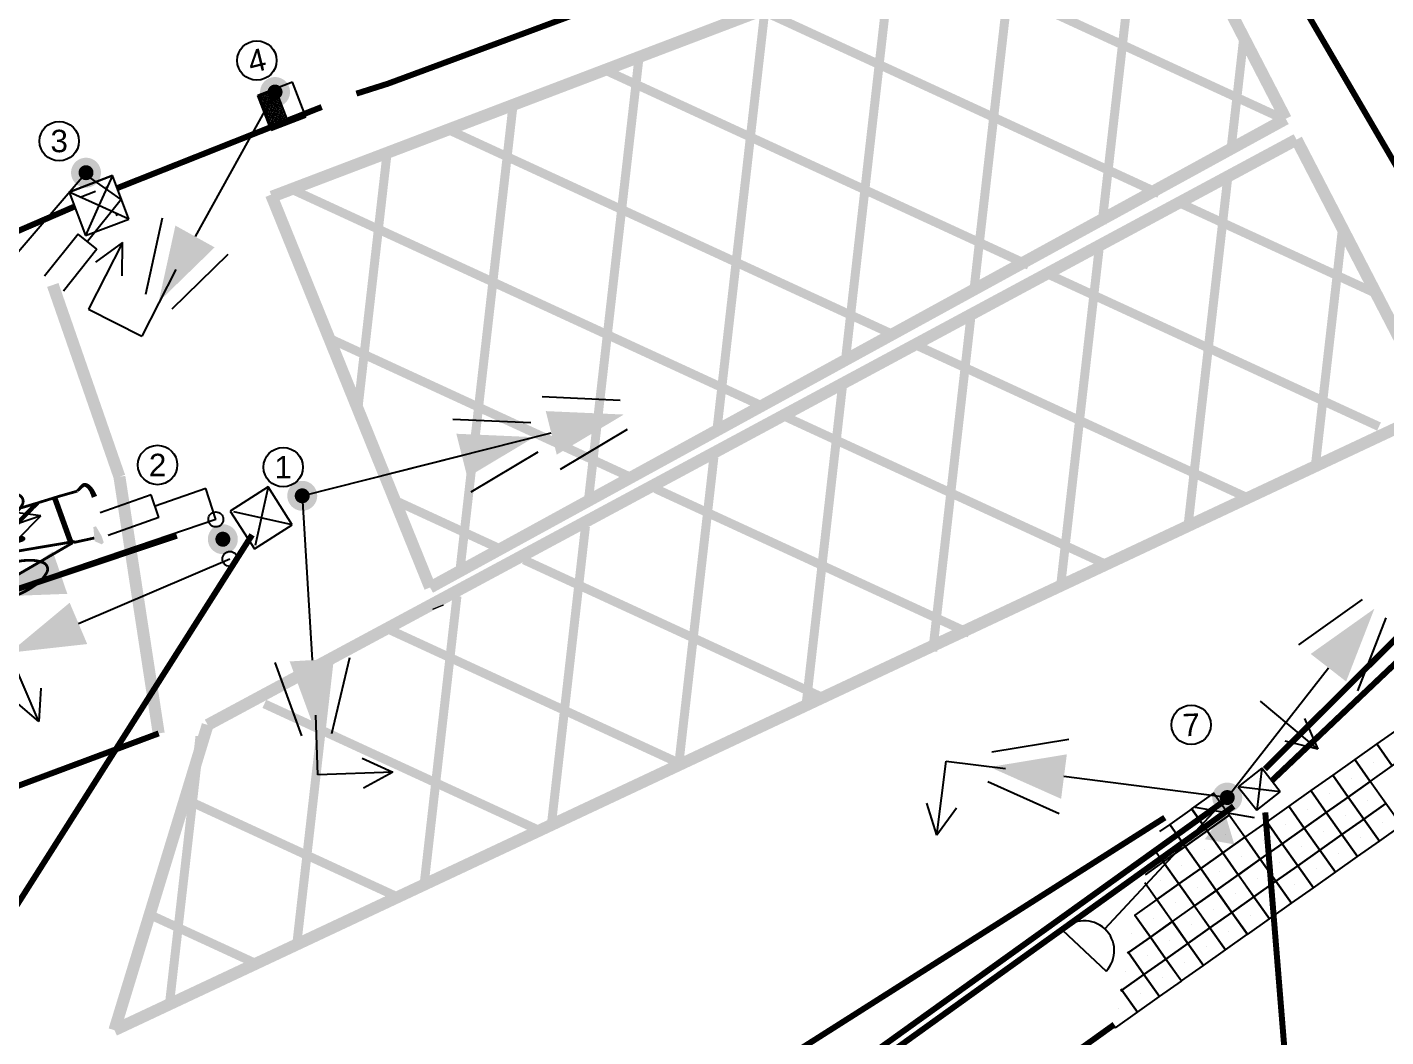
# Model space of a CAD drawing. Extents: x 375087 to 375533, y 165435 to 165818.
# Drawn here: x 375266.31 to 375289.01, y 165734.76 to 165751.64 of the extents above; entities that cross this region are included whole.
import ezdxf

# ---------------------------------------------------------------- set-up
doc = ezdxf.new("R2010")
doc.units = 0
for name, pattern in [('1043', [2, 1, 0, 1]), ('1055', [0.6, 0.1, -0.5]), ('DUCT1', [2, 1, -0.5, 0, -0.5]), ('FOURTWO', [6, 4, -2])]:
    doc.linetypes.add(name, pattern=pattern)
doc.layers.get('0').update_dxf_attribs({"linetype": 'CONTINUOUS'})
for name, color, linetype in [('BASE', 6, 'CONTINUOUS'), ('DUCTS', 3, 'DUCT1'), ('LINES', 253, 'CONTINUOUS'), ('LINES_YEL', 51, 'CONTINUOUS'), ('LOOPS', 1, 'CONTINUOUS'), ('POLE NO', 141, 'CONTINUOUS'), ('SETOUT', 5, 'CONTINUOUS'), ('SIGNALS', 4, 'CONTINUOUS'), ('TACTPAVE', 1, 'CONTINUOUS')]:
    doc.layers.add(name, color=color, linetype=linetype)
doc.styles.get("Standard").update_dxf_attribs({"font": 'simplex'})

# ---------------------------------------------------------------- blocks, each defined once
blk = doc.blocks.new('HD001S')
at = {"linetype": 'Continuous'}
for p, q in [((-0.625, 2.75), (-0.25, 4)), ((0.625, 2.75), (0.25, 4))]:
    blk.add_line(p, q, dxfattribs=at)
blk.add_line((0, 0), (0, 2.75))
blk.add_solid([(0.375, 2.75), (-0.375, 2.75), (0, 4)], dxfattribs=at)
blk = doc.blocks.new('HD004P')
for p, q in [((-1.25, 4), (-0.75, 4.25)), ((-0.75, 3.75), (-1.25, 4))]:
    blk.add_line(p, q)
at = {"linetype": 'Continuous'}
for p, q in [((-1.25, 4), (0, 4)), ((0, 2.75), (0, 0))]:
    blk.add_line(p, q, dxfattribs=at)
blk.add_solid([(0.375, 2.75), (-0.375, 2.75), (0, 4)], dxfattribs=at)
blk = doc.blocks.new('HD003P')
at = {"linetype": 'Continuous'}
for p, q in [((1, 4), (0, 4)), ((1, 2.75), (1, 4))]:
    blk.add_line(p, q, dxfattribs=at)
for p, q in [((0.75, 3.25), (1, 2.75)), ((1, 2.75), (1.25, 3.25)), ((0, 0), (0, 2.75))]:
    blk.add_line(p, q)
blk.add_solid([(0.375, 2.75), (-0.375, 2.75), (0, 4)], dxfattribs=at)
blk = doc.blocks.new('lbkt')
blk.add_line((0, 0), (0, 0.125))
blk.add_circle((0, 0.35), 0.125)
blk = doc.blocks.new('pole')
at = {"const_width": 0.25}
blk.add_lwpolyline([(-0.125, 0, 1), (0.125, 0, 1)], format="xyb", close=True, dxfattribs=at)
at = {"layer": 'SETOUT', "const_width": 0.125}
blk.add_lwpolyline([(-0.0625, 0, 1), (0.0625, 0, 1)], format="xyb", close=True, dxfattribs=at)
blk = doc.blocks.new('mwaves')
at = {"linetype": 'Continuous'}
for p, q in [((-0.2, 0.9), (-0.2, 1.8)), ((0.2, 0.9), (0.2, 1.8)), ((-0.2, 0.9), (0.2, 0.9)), ((0, 0), (0, 0.9))]:
    blk.add_line(p, q, dxfattribs=at)
blk = doc.blocks.new('*X93')
at = {"color": 0, "linetype": 'FOURTWO', "ltscale": 0.1}
for p, q in [((1007.945, 1089.257), (1007.956, 1089.255)), ((1007.95, 1089.284), (1007.962, 1089.282)), ((1007.956, 1089.311), (1007.967, 1089.309)), ((1007.963, 1089.253), (1007.959, 1089.234)), ((1007.963, 1089.253), (1007.983, 1089.249)), ((1007.969, 1089.28), (1007.965, 1089.261)), ((1007.969, 1089.28), (1007.989, 1089.276)), ((1007.975, 1089.307), (1007.97, 1089.288)), ((1007.975, 1089.307), (1007.994, 1089.303)), ((1007.979, 1089.33), (1007.976, 1089.315)), ((1007.99, 1089.248), (1007.986, 1089.228)), ((1007.99, 1089.248), (1008.01, 1089.244)), ((1007.996, 1089.275), (1007.992, 1089.255)), ((1007.996, 1089.275), (1008.015, 1089.271)), ((1008.002, 1089.302), (1007.997, 1089.282)), ((1008.002, 1089.302), (1008.021, 1089.298)), ((1008.006, 1089.324), (1008.003, 1089.309)), ((1008.017, 1089.242), (1008.013, 1089.223)), ((1008.017, 1089.242), (1008.037, 1089.238)), ((1008.023, 1089.269), (1008.019, 1089.25)), ((1008.023, 1089.269), (1008.042, 1089.265)), ((1008.028, 1089.296), (1008.024, 1089.276)), ((1008.028, 1089.296), (1008.048, 1089.292)), ((1008.033, 1089.319), (1008.03, 1089.303)), ((1008.044, 1089.237), (1008.04, 1089.217)), ((1008.044, 1089.237), (1008.064, 1089.232)), ((1008.05, 1089.263), (1008.046, 1089.244)), ((1008.05, 1089.263), (1008.069, 1089.259)), ((1008.055, 1089.29), (1008.051, 1089.271)), ((1008.055, 1089.29), (1008.075, 1089.286)), ((1008.06, 1089.313), (1008.057, 1089.298)), ((1008.077, 1089.258), (1008.072, 1089.238)), ((1008.077, 1089.258), (1008.096, 1089.254)), ((1008.082, 1089.285), (1008.078, 1089.265)), ((1008.082, 1089.285), (1008.102, 1089.281)), ((1008.087, 1089.307), (1008.084, 1089.292)), ((1008.104, 1089.252), (1008.099, 1089.233)), ((1008.104, 1089.252), (1008.123, 1089.248)), ((1008.109, 1089.279), (1008.105, 1089.259)), ((1008.109, 1089.279), (1008.129, 1089.275)), ((1008.114, 1089.302), (1008.111, 1089.286)), ((1008.13, 1089.246), (1008.126, 1089.227)), ((1008.13, 1089.246), (1008.15, 1089.242)), ((1008.136, 1089.273), (1008.132, 1089.254)), ((1008.136, 1089.273), (1008.156, 1089.269)), ((1008.141, 1089.296), (1008.138, 1089.281)), ((1008.157, 1089.241), (1008.153, 1089.221)), ((1008.157, 1089.241), (1008.177, 1089.237)), ((1008.163, 1089.268), (1008.159, 1089.248)), ((1008.163, 1089.268), (1008.183, 1089.264)), ((1008.168, 1089.29), (1008.165, 1089.275)), ((1008.184, 1089.235), (1008.18, 1089.216)), ((1008.184, 1089.235), (1008.204, 1089.231)), ((1008.19, 1089.262), (1008.186, 1089.242)), ((1008.19, 1089.262), (1008.209, 1089.258)), ((1008.195, 1089.285), (1008.191, 1089.269)), ((1008.217, 1089.256), (1008.213, 1089.237)), ((1008.217, 1089.256), (1008.236, 1089.252)), ((1008.222, 1089.279), (1008.218, 1089.264)), ((1008.244, 1089.251), (1008.24, 1089.231)), ((1008.244, 1089.251), (1008.26, 1089.247)), ((1008.248, 1089.273), (1008.245, 1089.258)), ((1007.894, 1089.015), (1007.905, 1089.013)), ((1007.9, 1089.042), (1007.911, 1089.04)), ((1007.905, 1089.069), (1007.916, 1089.067)), ((1007.912, 1089.011), (1007.908, 1088.992)), ((1007.911, 1089.096), (1007.922, 1089.094)), ((1007.912, 1089.011), (1007.932, 1089.007)), ((1007.918, 1089.038), (1007.914, 1089.019)), ((1007.916, 1089.123), (1007.928, 1089.12)), ((1007.918, 1089.038), (1007.938, 1089.034)), ((1007.924, 1089.065), (1007.92, 1089.046)), ((1007.922, 1089.15), (1007.933, 1089.147)), ((1007.924, 1089.065), (1007.943, 1089.061)), ((1007.929, 1089.092), (1007.925, 1089.072)), ((1007.928, 1089.177), (1007.939, 1089.174)), ((1007.929, 1089.092), (1007.949, 1089.088)), ((1007.935, 1089.119), (1007.931, 1089.099)), ((1007.933, 1089.204), (1007.945, 1089.201)), ((1007.935, 1089.119), (1007.955, 1089.115)), ((1007.939, 1089.006), (1007.935, 1088.986)), ((1007.941, 1089.146), (1007.937, 1089.126)), ((1007.939, 1089.23), (1007.95, 1089.228)), ((1007.939, 1089.006), (1007.959, 1089.002)), ((1007.941, 1089.146), (1007.96, 1089.142)), ((1007.945, 1089.033), (1007.941, 1089.013)), ((1007.946, 1089.173), (1007.942, 1089.153)), ((1007.945, 1089.033), (1007.964, 1089.028)), ((1007.946, 1089.173), (1007.966, 1089.169)), ((1007.951, 1089.059), (1007.946, 1089.04)), ((1007.952, 1089.2), (1007.948, 1089.18)), ((1007.951, 1089.059), (1007.97, 1089.055)), ((1007.952, 1089.2), (1007.972, 1089.196)), ((1007.956, 1089.086), (1007.952, 1089.067)), ((1007.958, 1089.227), (1007.954, 1089.207)), ((1007.956, 1089.086), (1007.976, 1089.082)), ((1007.958, 1089.227), (1007.977, 1089.222)), ((1007.962, 1089.113), (1007.958, 1089.094)), ((1007.962, 1089.113), (1007.981, 1089.109)), ((1007.968, 1089.14), (1007.963, 1089.121)), ((1007.968, 1089.14), (1007.987, 1089.136)), ((1007.972, 1089.027), (1007.968, 1089.007)), ((1007.973, 1089.167), (1007.969, 1089.148)), ((1007.972, 1089.027), (1007.991, 1089.023)), ((1007.973, 1089.167), (1007.993, 1089.163)), ((1007.977, 1089.054), (1007.973, 1089.034)), ((1007.979, 1089.194), (1007.975, 1089.174)), ((1007.977, 1089.054), (1007.997, 1089.05)), ((1007.979, 1089.194), (1007.998, 1089.19)), ((1007.983, 1089.081), (1007.979, 1089.061)), ((1007.985, 1089.221), (1007.98, 1089.201)), ((1007.983, 1089.081), (1008.003, 1089.077)), ((1007.985, 1089.221), (1008.004, 1089.217)), ((1007.989, 1089.108), (1007.985, 1089.088)), ((1007.989, 1089.108), (1008.008, 1089.103)), ((1007.994, 1089.135), (1007.99, 1089.115)), ((1007.994, 1089.135), (1008.014, 1089.13)), ((1007.999, 1089.021), (1007.995, 1089.002)), ((1008, 1089.161), (1007.996, 1089.142)), ((1007.999, 1089.021), (1008.018, 1089.017)), ((1008, 1089.161), (1008.02, 1089.157)), ((1008.004, 1089.048), (1008, 1089.029)), ((1008.006, 1089.188), (1008.002, 1089.169)), ((1008.004, 1089.048), (1008.024, 1089.044)), ((1008.006, 1089.188), (1008.025, 1089.184)), ((1008.01, 1089.075), (1008.006, 1089.055)), ((1008.011, 1089.215), (1008.007, 1089.196)), ((1008.01, 1089.075), (1008.03, 1089.071)), ((1008.011, 1089.215), (1008.031, 1089.211)), ((1008.016, 1089.102), (1008.012, 1089.082)), ((1008.016, 1089.102), (1008.035, 1089.098)), ((1008.021, 1089.129), (1008.017, 1089.109)), ((1008.021, 1089.129), (1008.041, 1089.125)), ((1008.026, 1089.016), (1008.022, 1088.996)), ((1008.027, 1089.156), (1008.023, 1089.136)), ((1008.026, 1089.016), (1008.045, 1089.011)), ((1008.027, 1089.156), (1008.047, 1089.152)), ((1008.031, 1089.042), (1008.027, 1089.023)), ((1008.033, 1089.183), (1008.029, 1089.163)), ((1008.031, 1089.042), (1008.051, 1089.038)), ((1008.033, 1089.183), (1008.052, 1089.179)), ((1008.037, 1089.069), (1008.033, 1089.05)), ((1008.038, 1089.21), (1008.034, 1089.19)), ((1008.037, 1089.069), (1008.057, 1089.065)), ((1008.038, 1089.21), (1008.058, 1089.205)), ((1008.043, 1089.096), (1008.039, 1089.077)), ((1008.043, 1089.096), (1008.062, 1089.092)), ((1008.048, 1089.123), (1008.044, 1089.104)), ((1008.048, 1089.123), (1008.068, 1089.119)), ((1008.053, 1089.01), (1008.048, 1088.99)), ((1008.054, 1089.15), (1008.05, 1089.131)), ((1008.053, 1089.01), (1008.072, 1089.006)), ((1008.054, 1089.15), (1008.074, 1089.146)), ((1008.058, 1089.037), (1008.054, 1089.017)), ((1008.06, 1089.177), (1008.055, 1089.157)), ((1008.058, 1089.037), (1008.078, 1089.033)), ((1008.06, 1089.177), (1008.079, 1089.173)), ((1008.064, 1089.064), (1008.06, 1089.044)), ((1008.065, 1089.204), (1008.061, 1089.184)), ((1008.064, 1089.064), (1008.083, 1089.06)), ((1008.065, 1089.204), (1008.085, 1089.2)), ((1008.07, 1089.091), (1008.065, 1089.071)), ((1008.071, 1089.231), (1008.067, 1089.211)), ((1008.07, 1089.091), (1008.089, 1089.087)), ((1008.071, 1089.231), (1008.091, 1089.227)), ((1008.075, 1089.118), (1008.071, 1089.098)), ((1008.075, 1089.118), (1008.095, 1089.113)), ((1008.081, 1089.144), (1008.077, 1089.125)), ((1008.081, 1089.144), (1008.1, 1089.14)), ((1008.085, 1089.031), (1008.081, 1089.012)), ((1008.087, 1089.171), (1008.082, 1089.152)), ((1008.085, 1089.031), (1008.105, 1089.027)), ((1008.087, 1089.171), (1008.106, 1089.167)), ((1008.091, 1089.058), (1008.087, 1089.038)), ((1008.092, 1089.198), (1008.088, 1089.179)), ((1008.091, 1089.058), (1008.11, 1089.054)), ((1008.092, 1089.198), (1008.112, 1089.194)), ((1008.096, 1089.085), (1008.092, 1089.065)), ((1008.098, 1089.225), (1008.094, 1089.206)), ((1008.096, 1089.085), (1008.116, 1089.081)), ((1008.098, 1089.225), (1008.117, 1089.221)), ((1008.102, 1089.112), (1008.098, 1089.092)), ((1008.102, 1089.112), (1008.122, 1089.108)), ((1008.108, 1089.139), (1008.104, 1089.119)), ((1008.108, 1089.139), (1008.127, 1089.135)), ((1008.112, 1089.025), (1008.108, 1089.006)), ((1008.113, 1089.166), (1008.109, 1089.146)), ((1008.112, 1089.025), (1008.132, 1089.021)), ((1008.113, 1089.166), (1008.133, 1089.162)), ((1008.118, 1089.052), (1008.114, 1089.033)), ((1008.119, 1089.193), (1008.115, 1089.173)), ((1008.118, 1089.052), (1008.137, 1089.048)), ((1008.119, 1089.193), (1008.139, 1089.188)), ((1008.123, 1089.079), (1008.119, 1089.06)), ((1008.125, 1089.22), (1008.121, 1089.2)), ((1008.123, 1089.079), (1008.143, 1089.075)), ((1008.125, 1089.22), (1008.144, 1089.215)), ((1008.129, 1089.106), (1008.125, 1089.087)), ((1008.129, 1089.106), (1008.149, 1089.102)), ((1008.135, 1089.133), (1008.131, 1089.114)), ((1008.135, 1089.133), (1008.154, 1089.129)), ((1008.139, 1089.02), (1008.135, 1089)), ((1008.14, 1089.16), (1008.136, 1089.14)), ((1008.139, 1089.02), (1008.159, 1089.016)), ((1008.14, 1089.16), (1008.16, 1089.156)), ((1008.145, 1089.047), (1008.141, 1089.027)), ((1008.146, 1089.187), (1008.142, 1089.167)), ((1008.145, 1089.047), (1008.164, 1089.043)), ((1008.146, 1089.187), (1008.166, 1089.183)), ((1008.15, 1089.074), (1008.146, 1089.054)), ((1008.152, 1089.214), (1008.148, 1089.194)), ((1008.15, 1089.074), (1008.17, 1089.07)), ((1008.152, 1089.214), (1008.171, 1089.21)), ((1008.156, 1089.101), (1008.152, 1089.081)), ((1008.156, 1089.101), (1008.176, 1089.096)), ((1008.162, 1089.127), (1008.157, 1089.108)), ((1008.162, 1089.127), (1008.181, 1089.123)), ((1008.166, 1089.014), (1008.162, 1088.995)), ((1008.167, 1089.154), (1008.163, 1089.135)), ((1008.166, 1089.014), (1008.185, 1089.01)), ((1008.167, 1089.154), (1008.187, 1089.15)), ((1008.172, 1089.041), (1008.167, 1089.022)), ((1008.173, 1089.181), (1008.169, 1089.162)), ((1008.172, 1089.041), (1008.191, 1089.037)), ((1008.173, 1089.181), (1008.192, 1089.177)), ((1008.177, 1089.068), (1008.173, 1089.048)), ((1008.179, 1089.208), (1008.174, 1089.189)), ((1008.177, 1089.068), (1008.197, 1089.064)), ((1008.179, 1089.208), (1008.198, 1089.204)), ((1008.183, 1089.095), (1008.179, 1089.075)), ((1008.183, 1089.095), (1008.202, 1089.091)), ((1008.189, 1089.122), (1008.184, 1089.102)), ((1008.189, 1089.122), (1008.208, 1089.118)), ((1008.193, 1089.009), (1008.189, 1088.989)), ((1008.194, 1089.149), (1008.19, 1089.129)), ((1008.193, 1089.009), (1008.209, 1089.005)), ((1008.194, 1089.149), (1008.214, 1089.145)), ((1008.198, 1089.035), (1008.194, 1089.016)), ((1008.2, 1089.176), (1008.196, 1089.156)), ((1008.198, 1089.035), (1008.214, 1089.032)), ((1008.2, 1089.176), (1008.219, 1089.172)), ((1008.204, 1089.062), (1008.2, 1089.043)), ((1008.205, 1089.203), (1008.201, 1089.183)), ((1008.204, 1089.062), (1008.22, 1089.059)), ((1008.205, 1089.203), (1008.225, 1089.198)), ((1008.21, 1089.089), (1008.206, 1089.07)), ((1008.211, 1089.229), (1008.207, 1089.21)), ((1008.21, 1089.089), (1008.226, 1089.086)), ((1008.211, 1089.229), (1008.231, 1089.225)), ((1008.215, 1089.116), (1008.211, 1089.097)), ((1008.215, 1089.116), (1008.231, 1089.113)), ((1008.221, 1089.143), (1008.217, 1089.123)), ((1008.221, 1089.143), (1008.237, 1089.14)), ((1008.227, 1089.17), (1008.223, 1089.15)), ((1008.227, 1089.17), (1008.243, 1089.167)), ((1008.232, 1089.197), (1008.228, 1089.177)), ((1008.232, 1089.197), (1008.248, 1089.194)), ((1008.238, 1089.224), (1008.234, 1089.204)), ((1008.238, 1089.224), (1008.254, 1089.22)), ((1007.849, 1088.8), (1007.86, 1088.798)), ((1007.854, 1088.827), (1007.865, 1088.824)), ((1007.86, 1088.854), (1007.871, 1088.851)), ((1007.867, 1088.796), (1007.863, 1088.776)), ((1007.866, 1088.881), (1007.877, 1088.878)), ((1007.867, 1088.796), (1007.887, 1088.792)), ((1007.873, 1088.823), (1007.869, 1088.803)), ((1007.871, 1088.907), (1007.882, 1088.905)), ((1007.873, 1088.823), (1007.892, 1088.819)), ((1007.878, 1088.85), (1007.874, 1088.83)), ((1007.877, 1088.934), (1007.888, 1088.932)), ((1007.878, 1088.85), (1007.898, 1088.846)), ((1007.884, 1088.877), (1007.88, 1088.857)), ((1007.883, 1088.961), (1007.894, 1088.959)), ((1007.884, 1088.877), (1007.904, 1088.873)), ((1007.89, 1088.904), (1007.886, 1088.884)), ((1007.888, 1088.988), (1007.899, 1088.986)), ((1007.89, 1088.904), (1007.909, 1088.9)), ((1007.894, 1088.79), (1007.89, 1088.771)), ((1007.895, 1088.931), (1007.891, 1088.911)), ((1007.894, 1088.79), (1007.914, 1088.786)), ((1007.895, 1088.931), (1007.915, 1088.926)), ((1007.9, 1088.817), (1007.896, 1088.798)), ((1007.901, 1088.957), (1007.897, 1088.938)), ((1007.9, 1088.817), (1007.919, 1088.813)), ((1007.901, 1088.957), (1007.921, 1088.953)), ((1007.905, 1088.844), (1007.901, 1088.825)), ((1007.907, 1088.984), (1007.903, 1088.965)), ((1007.905, 1088.844), (1007.925, 1088.84)), ((1007.907, 1088.984), (1007.926, 1088.98)), ((1007.911, 1088.871), (1007.907, 1088.851)), ((1007.911, 1088.871), (1007.931, 1088.867)), ((1007.917, 1088.898), (1007.913, 1088.878)), ((1007.917, 1088.898), (1007.936, 1088.894)), ((1007.921, 1088.785), (1007.917, 1088.765)), ((1007.922, 1088.925), (1007.918, 1088.905)), ((1007.921, 1088.785), (1007.94, 1088.781)), ((1007.922, 1088.925), (1007.942, 1088.921)), ((1007.927, 1088.812), (1007.922, 1088.792)), ((1007.928, 1088.952), (1007.924, 1088.932)), ((1007.927, 1088.812), (1007.946, 1088.807)), ((1007.928, 1088.952), (1007.948, 1088.948)), ((1007.932, 1088.838), (1007.928, 1088.819)), ((1007.934, 1088.979), (1007.929, 1088.959)), ((1007.932, 1088.838), (1007.952, 1088.834)), ((1007.934, 1088.979), (1007.953, 1088.975)), ((1007.938, 1088.865), (1007.934, 1088.846)), ((1007.938, 1088.865), (1007.957, 1088.861)), ((1007.944, 1088.892), (1007.939, 1088.873)), ((1007.944, 1088.892), (1007.963, 1088.888)), ((1007.948, 1088.779), (1007.944, 1088.759)), ((1007.949, 1088.919), (1007.945, 1088.9)), ((1007.948, 1088.779), (1007.967, 1088.775)), ((1007.949, 1088.919), (1007.969, 1088.915)), ((1007.953, 1088.806), (1007.949, 1088.786)), ((1007.955, 1088.946), (1007.951, 1088.927)), ((1007.953, 1088.806), (1007.973, 1088.802)), ((1007.955, 1088.946), (1007.974, 1088.942)), ((1007.959, 1088.833), (1007.955, 1088.813)), ((1007.961, 1088.973), (1007.956, 1088.953)), ((1007.959, 1088.833), (1007.979, 1088.829)), ((1007.961, 1088.973), (1007.98, 1088.969)), ((1007.965, 1088.86), (1007.961, 1088.84)), ((1007.966, 1089), (1007.962, 1088.98)), ((1007.965, 1088.86), (1007.984, 1088.856)), ((1007.966, 1089), (1007.986, 1088.996)), ((1007.97, 1088.887), (1007.966, 1088.867)), ((1007.97, 1088.887), (1007.99, 1088.883)), ((1007.976, 1088.914), (1007.972, 1088.894)), ((1007.976, 1088.914), (1007.996, 1088.909)), ((1007.98, 1088.8), (1007.976, 1088.781)), ((1007.982, 1088.94), (1007.978, 1088.921)), ((1007.98, 1088.8), (1008, 1088.796)), ((1007.982, 1088.94), (1008.001, 1088.936)), ((1007.986, 1088.827), (1007.982, 1088.808)), ((1007.987, 1088.967), (1007.983, 1088.948)), ((1007.986, 1088.827), (1008.006, 1088.823)), ((1007.987, 1088.967), (1008.007, 1088.963)), ((1007.992, 1088.854), (1007.988, 1088.835)), ((1007.993, 1088.994), (1007.989, 1088.975)), ((1007.992, 1088.854), (1008.011, 1088.85)), ((1007.993, 1088.994), (1008.013, 1088.99)), ((1007.997, 1088.881), (1007.993, 1088.861)), ((1007.997, 1088.881), (1008.017, 1088.877)), ((1008.003, 1088.908), (1007.999, 1088.888)), ((1008.003, 1088.908), (1008.023, 1088.904)), ((1008.007, 1088.795), (1008.003, 1088.775)), ((1008.009, 1088.935), (1008.005, 1088.915)), ((1008.007, 1088.795), (1008.027, 1088.79)), ((1008.009, 1088.935), (1008.028, 1088.931)), ((1008.013, 1088.822), (1008.009, 1088.802)), ((1008.014, 1088.962), (1008.01, 1088.942)), ((1008.013, 1088.822), (1008.033, 1088.817)), ((1008.014, 1088.962), (1008.034, 1088.958)), ((1008.019, 1088.848), (1008.015, 1088.829)), ((1008.02, 1088.989), (1008.016, 1088.969)), ((1008.019, 1088.848), (1008.038, 1088.844)), ((1008.02, 1088.989), (1008.04, 1088.985)), ((1008.024, 1088.875), (1008.02, 1088.856)), ((1008.024, 1088.875), (1008.044, 1088.871)), ((1008.03, 1088.902), (1008.026, 1088.883)), ((1008.03, 1088.902), (1008.05, 1088.898)), ((1008.034, 1088.789), (1008.03, 1088.769)), ((1008.036, 1088.929), (1008.031, 1088.91)), ((1008.034, 1088.789), (1008.054, 1088.785)), ((1008.036, 1088.929), (1008.055, 1088.925)), ((1008.04, 1088.816), (1008.036, 1088.796)), ((1008.041, 1088.956), (1008.037, 1088.936)), ((1008.04, 1088.816), (1008.059, 1088.812)), ((1008.041, 1088.956), (1008.061, 1088.952)), ((1008.046, 1088.843), (1008.041, 1088.823)), ((1008.047, 1088.983), (1008.043, 1088.963)), ((1008.046, 1088.843), (1008.065, 1088.839)), ((1008.047, 1088.983), (1008.066, 1088.979)), ((1008.051, 1088.87), (1008.047, 1088.85)), ((1008.051, 1088.87), (1008.071, 1088.866)), ((1008.057, 1088.897), (1008.053, 1088.877)), ((1008.057, 1088.897), (1008.076, 1088.892)), ((1008.061, 1088.783), (1008.057, 1088.764)), ((1008.063, 1088.924), (1008.058, 1088.904)), ((1008.061, 1088.783), (1008.081, 1088.779)), ((1008.063, 1088.924), (1008.082, 1088.919)), ((1008.067, 1088.81), (1008.063, 1088.791)), ((1008.068, 1088.95), (1008.064, 1088.931)), ((1008.067, 1088.81), (1008.086, 1088.806)), ((1008.068, 1088.95), (1008.088, 1088.946)), ((1008.072, 1088.837), (1008.068, 1088.818)), ((1008.074, 1088.977), (1008.07, 1088.958)), ((1008.072, 1088.837), (1008.092, 1088.833)), ((1008.074, 1088.977), (1008.093, 1088.973)), ((1008.078, 1088.864), (1008.074, 1088.844)), ((1008.079, 1089.004), (1008.075, 1088.985)), ((1008.078, 1088.864), (1008.098, 1088.86)), ((1008.079, 1089.004), (1008.099, 1089)), ((1008.084, 1088.891), (1008.08, 1088.871)), ((1008.084, 1088.891), (1008.103, 1088.887)), ((1008.088, 1088.778), (1008.084, 1088.758)), ((1008.089, 1088.918), (1008.085, 1088.898)), ((1008.088, 1088.778), (1008.108, 1088.774)), ((1008.089, 1088.918), (1008.109, 1088.914)), ((1008.094, 1088.805), (1008.09, 1088.785)), ((1008.095, 1088.945), (1008.091, 1088.925)), ((1008.094, 1088.805), (1008.113, 1088.8)), ((1008.095, 1088.945), (1008.115, 1088.941)), ((1008.099, 1088.831), (1008.095, 1088.812)), ((1008.101, 1088.972), (1008.097, 1088.952)), ((1008.099, 1088.831), (1008.119, 1088.827)), ((1008.101, 1088.972), (1008.12, 1088.968)), ((1008.105, 1088.858), (1008.101, 1088.839)), ((1008.106, 1088.999), (1008.102, 1088.979)), ((1008.105, 1088.858), (1008.125, 1088.854)), ((1008.106, 1088.999), (1008.126, 1088.994)), ((1008.111, 1088.885), (1008.107, 1088.866)), ((1008.111, 1088.885), (1008.13, 1088.881)), ((1008.116, 1088.912), (1008.112, 1088.893)), ((1008.116, 1088.912), (1008.136, 1088.908)), ((1008.121, 1088.799), (1008.116, 1088.779)), ((1008.122, 1088.939), (1008.118, 1088.92)), ((1008.121, 1088.799), (1008.14, 1088.795)), ((1008.122, 1088.939), (1008.142, 1088.935)), ((1008.126, 1088.826), (1008.122, 1088.806)), ((1008.128, 1088.966), (1008.124, 1088.946)), ((1008.126, 1088.826), (1008.146, 1088.822)), ((1008.128, 1088.966), (1008.147, 1088.962)), ((1008.132, 1088.853), (1008.128, 1088.833)), ((1008.133, 1088.993), (1008.129, 1088.973)), ((1008.132, 1088.853), (1008.151, 1088.849)), ((1008.133, 1088.993), (1008.153, 1088.989)), ((1008.138, 1088.88), (1008.133, 1088.86)), ((1008.138, 1088.88), (1008.157, 1088.875)), ((1008.143, 1088.907), (1008.139, 1088.887)), ((1008.143, 1088.907), (1008.163, 1088.902)), ((1008.148, 1088.793), (1008.143, 1088.774)), ((1008.149, 1088.933), (1008.145, 1088.914)), ((1008.148, 1088.793), (1008.164, 1088.79)), ((1008.149, 1088.933), (1008.168, 1088.929)), ((1008.153, 1088.82), (1008.149, 1088.801)), ((1008.155, 1088.96), (1008.15, 1088.941)), ((1008.153, 1088.82), (1008.169, 1088.817)), ((1008.155, 1088.96), (1008.174, 1088.956)), ((1008.159, 1088.847), (1008.155, 1088.827)), ((1008.16, 1088.987), (1008.156, 1088.968)), ((1008.159, 1088.847), (1008.175, 1088.844)), ((1008.16, 1088.987), (1008.18, 1088.983)), ((1008.164, 1088.874), (1008.16, 1088.854)), ((1008.164, 1088.874), (1008.181, 1088.871)), ((1008.17, 1088.901), (1008.166, 1088.881)), ((1008.17, 1088.901), (1008.186, 1088.897)), ((1008.176, 1088.928), (1008.172, 1088.908)), ((1008.176, 1088.928), (1008.192, 1088.924)), ((1008.181, 1088.955), (1008.177, 1088.935)), ((1008.181, 1088.955), (1008.198, 1088.951)), ((1008.187, 1088.982), (1008.183, 1088.962)), ((1008.187, 1088.982), (1008.203, 1088.978)), ((1007.837, 1088.746), (1007.848, 1088.744)), ((1007.843, 1088.773), (1007.854, 1088.771)), ((1007.856, 1088.742), (1007.852, 1088.723)), ((1007.856, 1088.742), (1007.875, 1088.738)), ((1007.861, 1088.769), (1007.857, 1088.75)), ((1007.861, 1088.769), (1007.881, 1088.765)), ((1007.883, 1088.737), (1007.879, 1088.717)), ((1007.883, 1088.737), (1007.902, 1088.732)), ((1007.888, 1088.763), (1007.884, 1088.744)), ((1007.888, 1088.763), (1007.908, 1088.759)), ((1007.91, 1088.731), (1007.906, 1088.711)), ((1007.91, 1088.731), (1007.929, 1088.727)), ((1007.915, 1088.758), (1007.911, 1088.738)), ((1007.915, 1088.758), (1007.935, 1088.754)), ((1007.937, 1088.725), (1007.932, 1088.706)), ((1007.937, 1088.725), (1007.956, 1088.721)), ((1007.942, 1088.752), (1007.938, 1088.733)), ((1007.942, 1088.752), (1007.962, 1088.748)), ((1007.963, 1088.72), (1007.959, 1088.7)), ((1007.963, 1088.72), (1007.983, 1088.715)), ((1007.969, 1088.746), (1007.965, 1088.727)), ((1007.969, 1088.746), (1007.989, 1088.742)), ((1007.975, 1088.773), (1007.971, 1088.754)), ((1007.975, 1088.773), (1007.994, 1088.769)), ((1007.99, 1088.714), (1007.986, 1088.694)), ((1007.99, 1088.714), (1008.01, 1088.71)), ((1007.996, 1088.741), (1007.992, 1088.721)), ((1007.996, 1088.741), (1008.016, 1088.737)), ((1008.002, 1088.768), (1007.998, 1088.748)), ((1008.002, 1088.768), (1008.021, 1088.764)), ((1008.017, 1088.708), (1008.013, 1088.689)), ((1008.017, 1088.708), (1008.037, 1088.704)), ((1008.023, 1088.735), (1008.019, 1088.716)), ((1008.023, 1088.735), (1008.042, 1088.731)), ((1008.029, 1088.762), (1008.024, 1088.742)), ((1008.029, 1088.762), (1008.048, 1088.758)), ((1008.044, 1088.703), (1008.04, 1088.683)), ((1008.044, 1088.703), (1008.064, 1088.698)), ((1008.05, 1088.729), (1008.046, 1088.71)), ((1008.05, 1088.729), (1008.069, 1088.725)), ((1008.055, 1088.756), (1008.051, 1088.737)), ((1008.055, 1088.756), (1008.075, 1088.752)), ((1008.071, 1088.697), (1008.067, 1088.678)), ((1008.071, 1088.697), (1008.091, 1088.693)), ((1008.077, 1088.724), (1008.073, 1088.704)), ((1008.077, 1088.724), (1008.096, 1088.72)), ((1008.082, 1088.751), (1008.078, 1088.731)), ((1008.082, 1088.751), (1008.102, 1088.747)), ((1008.098, 1088.691), (1008.094, 1088.672)), ((1008.098, 1088.691), (1008.118, 1088.687)), ((1008.104, 1088.718), (1008.1, 1088.699)), ((1008.104, 1088.718), (1008.123, 1088.714)), ((1008.109, 1088.745), (1008.105, 1088.725)), ((1008.109, 1088.745), (1008.129, 1088.741)), ((1008.115, 1088.772), (1008.111, 1088.752)), ((1008.115, 1088.772), (1008.135, 1088.768)), ((1008.125, 1088.686), (1008.121, 1088.666)), ((1008.125, 1088.686), (1008.141, 1088.682)), ((1008.131, 1088.712), (1008.126, 1088.693)), ((1008.131, 1088.712), (1008.147, 1088.709)), ((1008.136, 1088.739), (1008.132, 1088.72)), ((1008.136, 1088.739), (1008.152, 1088.736)), ((1008.142, 1088.766), (1008.138, 1088.747)), ((1008.142, 1088.766), (1008.158, 1088.763))]:
    blk.add_line(p, q, dxfattribs=at)
blk = doc.blocks.new('HD084')
blk.add_line((0.5, 0.25), (-0.5, 0.25))
blk.add_solid([(0, 0.25), (0.25, 0.75), (-0.25, 0.75)])
at = {"layer": 'BASE', "flags": 3}
blk.add_attdef('SIG', (0, 0), '', height=0.2, rotation=270, dxfattribs=at)
blk = doc.blocks.new('tactpblk')
at = {"color": 0}
blk.add_line((0.5, 0.5), (0.5, 0.5), dxfattribs=at)
blk.add_lwpolyline([(0, 0), (1, 0), (1, 1), (0, 1)], close=True, dxfattribs=at)
blk = doc.blocks.new('HD078B')
at = {"linetype": 'Continuous'}
for p, q in [((0.5, 3.5), (-0.5, 3.5)), ((0, 3), (0, 0))]:
    blk.add_line(p, q, dxfattribs=at)
blk.add_arc((0, 3.5), 0.5, 180, 0, dxfattribs=at)
blk = doc.blocks.new('JBOX8')
at = {"color": 0, "linetype": 'ByBlock'}
for p, q in [((0.375, 0.375), (-0.375, 0.375)), ((-0.375, 0.375), (-0.375, -0.375)), ((-0.375, 0.375), (0.375, -0.375)), ((0.375, 0.375), (-0.375, -0.375)), ((0.375, -0.375), (0.375, 0.375)), ((-0.375, -0.375), (0.375, -0.375))]:
    blk.add_line(p, q, dxfattribs=at)
blk = doc.blocks.new('JBOX5')
for p, q in [((0.25, 0.25), (-0.25, 0.25)), ((-0.25, 0.25), (-0.25, -0.25)), ((-0.25, 0.25), (0.25, -0.25)), ((0.25, 0.25), (-0.25, -0.25)), ((0.25, -0.25), (0.25, 0.25)), ((-0.25, -0.25), (0.25, -0.25))]:
    blk.add_line(p, q)
blk = doc.blocks.new('1057l')
at = {"color": 0}
blk.add_line((-0.141, 0.933), (-0.095, 0.863), dxfattribs=at)
for points in [[(-0.492, 2.441, 0.0463, 0.0487, 0), (-0.501, 2.461, 0.0487, 0.0509, 0), (-0.51, 2.479, 0.0509, 0.0528, 0), (-0.518, 2.495, 0.0528, 0.0545, 0), (-0.525, 2.509, 0.0545, 0.056, 0), (-0.531, 2.522, 0.056, 0.0573, 0), (-0.536, 2.533, 0.0573, 0.0585, 0), (-0.54, 2.543, 0.0585, 0.0595, 0), (-0.543, 2.553, 0.0595, 0.0605, 0), (-0.546, 2.561, 0.0605, 0.0615, 0), (-0.547, 2.57, 0.0615, 0.0623, 0), (-0.547, 2.578, 0.0623, 0.0632, 0), (-0.545, 2.587, 0.0632, 0.0642, 0), (-0.542, 2.595, 0.0642, 0.0652, 0), (-0.537, 2.603, 0.0652, 0.0664, 0), (-0.53, 2.612, 0.0664, 0.0678, 0), (-0.52, 2.621, 0.0678, 0.0695, 0), (-0.508, 2.63, 0.0695, 0.0714, 0), (-0.493, 2.639, 0.0714, 0.0736, 0), (-0.474, 2.648, 0.0736, 0.0763, 0), (-0.451, 2.656, 0.0763, 0.0794, 0), (-0.423, 2.664, 0.0794, 0.0831, 0), (-0.389, 2.669, 0.0831, 0.0875, 0), (-0.348, 2.673, 0.0875, 0.0926, 0), (-0.3, 2.674, 0.0926, 0.0926, 0)], [(0.17, 2.508, 0.0463, 0.139, 0), (0.381, 2.5, 0.139, 0.0463, 0), (0.477, 2.541, 0.0463, 0.0463, 0)]]:
    blk.add_lwpolyline(points, format="xyseb", dxfattribs=at)
for points, const_width in [([(-0.511, 2.113), (-0.488, 2.438)], 0.0463), ([(0.299, 2.09), (0.345, 2.438)], 0.0463), ([(-0.673, 0.701), (-0.642, 0.805), (-0.616, 0.908), (-0.595, 1.01), (-0.579, 1.113), (-0.566, 1.216), (-0.555, 1.319), (-0.547, 1.423), (-0.54, 1.529), (-0.534, 1.635), (-0.528, 1.74), (-0.524, 1.838), (-0.519, 1.928), (-0.516, 2.003), (-0.513, 2.062), (-0.512, 2.1), (-0.511, 2.113)], 0.0463), ([(-0.511, 2.044), (0.253, 2.044)], 0.0926), ([(0.091, 1.025), (0.276, 2.044)], 0.0463), ([(0.245, 2.068), (0.277, 2.068)], 0.0463), ([(0.276, 2.044), (0.276, 2.113)], 0.0278), ([(0.53, 0.794), (0.298, 2.069)], 0.0463), ([(0.299, 2.044), (0.299, 2.113)], 0.0278), ([(-0.442, 1.558), (-0.511, 1.697)], 0.0741), ([(-0.497, 1.703), (-0.508, 1.728)], 0.0278), ([(-0.465, 1.674), (-0.511, 1.766)], 0.0185), ([(-0.504, 1.729), (-0.507, 1.737)], 0.0185), ([(-0.118, 0.886), (-0.442, 1.558)], 0.0732), ([(-0.118, 0.886), (-0.442, 1.558)], 0.0278), ([(-0.053, 1.173), (-0.051, 1.308)], 0.0926), ([(-0.074, 1.302), (-0.065, 1.314), (-0.055, 1.322), (-0.044, 1.322), (-0.037, 1.315), (-0.032, 1.302)], 0.0278), ([(-0.022, 1.076), (-0.065, 1.199)], 0.0421), ([(-0.141, 0.886), (-0.118, 0.817)], 0.0278), ([(0.16, 0.701), (0.53, 0.701)], 0.0926), ([(0.53, 0.794), (0.554, 0.701)], 0.0463), ([(0.554, 0.701), (0.53, 0.655)], 0.0278), ([(0.069, 0.344), (0.113, 0.261)], 0.0421), ([(0.113, 0.273), (0.113, 0.144)], 0.0926), ([(0.097, 0.143), (0.105, 0.124), (0.118, 0.121), (0.128, 0.135), (0.139, 0.158)], 0.0278)]:
    blk.add_lwpolyline(points, dxfattribs=dict(at, const_width=const_width))
at = {"color": 0, "const_width": 0.0463}
for points in [[(-0.673, 1.535, 0.213749), (-0.761, 1.495, 0.093897), (-0.87, 1.314, 0.050566), (-0.928, 1.09, 0.037992), (-0.951, 0.782, 0.037992), (-0.928, 0.475, 0.050566), (-0.87, 0.25, 0.093897), (-0.761, 0.069, 0.213749), (-0.673, 0.03, 0.213749), (-0.586, 0.069, 0.093897), (-0.477, 0.25, 0.050566), (-0.419, 0.475, 0.037992), (-0.395, 0.782, 0.037992), (-0.419, 1.09, 0.050566), (-0.477, 1.314, 0.093897), (-0.586, 1.495, 0.213749)], [(0.53, 1.535, 0.213749), (0.443, 1.495, 0.093897), (0.334, 1.314, 0.050566), (0.276, 1.09, 0.037992), (0.252, 0.782, 0.037992), (0.276, 0.475, 0.050566), (0.334, 0.25, 0.093897), (0.443, 0.069, 0.213749), (0.53, 0.03, 0.213749), (0.618, 0.069, 0.093897), (0.727, 0.25, 0.050566), (0.785, 0.475, 0.037992), (0.808, 0.782, 0.037992), (0.785, 1.09, 0.050566), (0.727, 1.314, 0.093897), (0.618, 1.495, 0.213749)], [(0.021, 1.072, 0.211848), (-0.023, 1.052, 0.094525), (-0.077, 0.963, 0.051213), (-0.106, 0.853, 0.038544), (-0.118, 0.701, 0.038544), (-0.106, 0.55, 0.051213), (-0.077, 0.439, 0.094525), (-0.023, 0.35, 0.211848), (0.021, 0.331, 0.211848), (0.065, 0.35, 0.094525), (0.119, 0.439, 0.051213), (0.148, 0.55, 0.038544), (0.16, 0.701, 0.038544), (0.148, 0.853, 0.051213), (0.119, 0.963, 0.094525), (0.065, 1.052, 0.211848)]]:
    blk.add_lwpolyline(points, format="xyb", close=True, dxfattribs=at)
at = {"color": 0}
for points in [[(-0.085, 1.304), (-0.084, 1.308), (-0.082, 1.311), (-0.081, 1.313), (-0.08, 1.316), (-0.078, 1.318), (-0.077, 1.32), (-0.076, 1.322), (-0.074, 1.323), (-0.073, 1.325), (-0.072, 1.326), (-0.07, 1.327), (-0.069, 1.328), (-0.068, 1.329), (-0.066, 1.33), (-0.065, 1.331), (-0.064, 1.332), (-0.063, 1.332), (-0.061, 1.333), (-0.06, 1.334), (-0.059, 1.334), (-0.057, 1.335), (-0.056, 1.335), (-0.055, 1.335), (-0.053, 1.336), (-0.052, 1.336), (-0.05, 1.336), (-0.049, 1.336), (-0.048, 1.335), (-0.046, 1.335), (-0.045, 1.335), (-0.044, 1.335), (-0.042, 1.334), (-0.041, 1.334), (-0.04, 1.333), (-0.039, 1.333), (-0.038, 1.332), (-0.037, 1.331), (-0.036, 1.331), (-0.035, 1.33), (-0.034, 1.329), (-0.034, 1.328), (-0.033, 1.328), (-0.032, 1.327), (-0.031, 1.326), (-0.03, 1.325), (-0.03, 1.324), (-0.029, 1.323), (-0.028, 1.322), (-0.027, 1.32), (-0.026, 1.319), (-0.025, 1.317), (-0.024, 1.315), (-0.023, 1.314), (-0.022, 1.312), (-0.021, 1.31), (-0.02, 1.308)], [(0.079, 0.144), (0.08, 0.138), (0.082, 0.133), (0.083, 0.128), (0.085, 0.124), (0.087, 0.121), (0.089, 0.118), (0.091, 0.115), (0.093, 0.113), (0.095, 0.111), (0.097, 0.109), (0.099, 0.107), (0.101, 0.105), (0.102, 0.103), (0.104, 0.102), (0.106, 0.101), (0.107, 0.1), (0.109, 0.099), (0.11, 0.099), (0.111, 0.098), (0.112, 0.098), (0.114, 0.098), (0.115, 0.098), (0.116, 0.098), (0.117, 0.099), (0.119, 0.099), (0.12, 0.1), (0.122, 0.101), (0.123, 0.102), (0.125, 0.104), (0.127, 0.105), (0.129, 0.107), (0.131, 0.11), (0.133, 0.112), (0.135, 0.115), (0.138, 0.119), (0.14, 0.123), (0.143, 0.127), (0.146, 0.132), (0.149, 0.138), (0.152, 0.144)]]:
    blk.add_lwpolyline(points, dxfattribs=at)
for points in [[(-0.086, 1.305), (-0.081, 1.314), (-0.074, 1.325), (-0.064, 1.332)], [(-0.074, 1.325), (-0.064, 1.332), (-0.053, 1.336), (-0.041, 1.335)], [(-0.053, 1.336), (-0.041, 1.335), (-0.033, 1.329), (-0.028, 1.323)], [(-0.033, 1.329), (-0.028, 1.323), (-0.022, 1.313), (-0.019, 1.308)], [(0.079, 0.143), (0.084, 0.124), (0.092, 0.11), (0.108, 0.098)], [(0.092, 0.11), (0.108, 0.098), (0.117, 0.098), (0.129, 0.106)], [(0.117, 0.098), (0.129, 0.106), (0.138, 0.117), (0.141, 0.127)], [(0.138, 0.117), (0.141, 0.127), (0.148, 0.137), (0.15, 0.144)]]:
    blk.add_solid(points, dxfattribs=at)

msp = doc.modelspace()

# ---------------------------------------------------------------- hatches: boundary and pattern name
at = {"layer": 'DUCTS', "linetype": 'Continuous'}
h = msp.add_hatch(dxfattribs=at)
h.set_pattern_fill('ANGLE', color=256, scale=0.1, angle=-69.3537, style=0)
h.set_pattern_definition([(290.64630689, (0, 0), (0.653638746, 0.2462897476), [0.508, -0.1905]), (20.64630689, (0, 0), (-0.2462897476, 0.653638746), [0.508, -0.1905])])
h.paths.add_polyline_path([(375268.011, 165748.429), (375267.512, 165748.655), (375267.286, 165748.155)])
h.paths.add_polyline_path([(375267.738, 165749.155), (375267.512, 165748.655), (375267.012, 165748.881)])

# ---------------------------------------------------------------- linework, layer by layer
at = {"layer": 'DUCTS', "const_width": 0.1}
for points in [[(375287.112, 165739.051), (375291.305, 165743.033), (375296.916, 165747.754), (375316.058, 165760.168)], [(375271.234, 165750.302), (375267.808, 165748.943)], [(375294.052, 165746.272), (375286.99, 165739.239)], [(375270.07, 165743.153), (375262.205, 165730.766)], [(375274.303, 165730.089), (375286.379, 165738.755)], [(375274.438, 165729.981), (375286.468, 165738.618)]]:
    msp.add_lwpolyline(points, dxfattribs=at)
at = {"layer": 'DUCTS', "const_width": 0.1, "flags": 128}
for points in [[(375288.802, 165757.309), (375282.112, 165754.388), (375281.376, 165754.056), (375280.85, 165753.85), (375280.193, 165753.623), (375279.536, 165753.395), (375279.154, 165753.233), (375278.718, 165753.048), (375277.899, 165752.701), (375277.435, 165752.554), (375276.486, 165752.228), (375275.41, 165751.829), (375274.541, 165751.506), (375273.428, 165751.094), (375272.338, 165750.691), (375271.813, 165750.525)], [(375200.936, 165722.341), (375201.348, 165722.607), (375201.916, 165722.977), (375202.501, 165723.416), (375202.956, 165723.703), (375203.53, 165724.016), (375204.261, 165724.382), (375205.248, 165724.776), (375205.65, 165725.002), (375206.051, 165725.228), (375206.726, 165725.488), (375207.4, 165725.747), (375208.048, 165725.971), (375208.696, 165726.196), (375209.435, 165726.491), (375211.262, 165727.217), (375213.089, 165727.943), (375214.665, 165728.543), (375216.241, 165729.144), (375217.666, 165729.694), (375219.09, 165730.243), (375221.293, 165731.094), (375223.496, 165731.945), (375225.147, 165732.546), (375226.798, 165733.146), (375228.395, 165733.745), (375229.992, 165734.344), (375231.345, 165734.87), (375232.698, 165735.396), (375234.124, 165735.897), (375235.55, 165736.397), (375236.994, 165736.945), (375238.439, 165737.493), (375239.939, 165738.093), (375241.39, 165738.643), (375242.841, 165739.194), (375244.192, 165739.719), (375245.544, 165740.245), (375248.12, 165741.195), (375250.697, 165742.146), (375252.82, 165742.945), (375254.944, 165743.745), (375257.121, 165744.57), (375259.297, 165745.396), (375261.222, 165746.096), (375267.095, 165748.634)]]:
    msp.add_lwpolyline(points, dxfattribs=at)
at = {"layer": 'DUCTS'}
for points in [[(375270.39, 165749.917), (375270.97, 165750.139), (375270.747, 165750.718), (375270.168, 165750.496)], [(375270.458, 165750.607), (375270.68, 165750.028), (375270.39, 165749.917), (375270.168, 165750.496)], [(375267.738, 165749.155), (375267.512, 165748.655), (375267.012, 165748.881)], [(375267.286, 165748.155), (375268.011, 165748.429), (375267.738, 165749.155), (375267.012, 165748.881)], [(375268.011, 165748.429), (375267.512, 165748.655), (375267.286, 165748.155)]]:
    msp.add_lwpolyline(points, close=True, dxfattribs=at)
at = {"layer": 'DUCTS', "const_width": 0.1}
msp.add_lwpolyline([(375286.996, 165738.515), (375287.482, 165732.509, 0.126413), (375289.784, 165726.351), (375297.192, 165715.914)], format="xyb", dxfattribs=at)
at = {"layer": 'LINES', "linetype": '1055', "const_width": 0.1}
for points in [[(375285.909, 165754.926), (375291.316, 165745.665)], [(375285.318, 165738.428), (375275.465, 165732.173)], [(375284.463, 165734.963), (375276.74, 165729.422)]]:
    msp.add_lwpolyline(points, dxfattribs=at)
at = {"layer": 'LINES', "ltscale": 0.1}
for points, const_width in [([(375267.854, 165744.123), (375266.741, 165747.328)], 0.2), ([(375267.854, 165744.123), (375268.51, 165739.835)], 0.2), ([(375265.122, 165738.571), (375268.51, 165739.835)], 0.1)]:
    msp.add_lwpolyline(points, dxfattribs=dict(at, const_width=const_width))
at = {"layer": 'LINES_YEL', "linetype": '1043'}
for points, const_width in [([(375284.988, 165754.652), (375284.269, 165748.351)], 0.15), ([(375282.855, 165753.599), (375282.13, 165747.25)], 0.15), ([(375281.199, 165752.912), (375287.327, 165750.089)], 0.15), ([(375280.743, 165752.739), (375279.983, 165746.074)], 0.15), ([(375278.639, 165751.938), (375277.835, 165744.897)], 0.15), ([(375278.582, 165751.916), (375285.225, 165748.855)], 0.15), ([(375286.637, 165751.463), (375286.421, 165749.574)], 0.15), ([(375276.535, 165751.137), (375275.688, 165743.721)], 0.15), ([(375275.964, 165750.92), (375283.046, 165747.657)], 0.15), ([(375275.964, 165750.92), (375283.046, 165747.657)], 0.15), ([(375274.43, 165750.336), (375273.541, 165742.545)], 0.15), ([(375273.347, 165749.924), (375280.768, 165746.504)], 0.15), ([(375287.518, 165749.758), (375269.328, 165739.977)], 0.2), ([(375289.85, 165745.247), (375287.518, 165749.758)], 0.2), ([(375272.326, 165749.536), (375271.837, 165745.254)], 0.15), ([(375286.367, 165749.1), (375285.705, 165743.3)], 0.15), ([(375270.729, 165748.928), (375278.585, 165745.308)], 0.15), ([(375285.593, 165748.686), (375288.847, 165747.186)], 0.15), ([(375288.286, 165748.273), (375287.831, 165744.29)], 0.15), ([(375284.221, 165747.937), (375283.572, 165742.251)], 0.15), ([(375283.382, 165747.502), (375288.896, 165744.962)], 0.15), ([(375282.076, 165746.776), (375281.44, 165741.207)], 0.15), ([(375271.359, 165746.436), (375276.402, 165744.112)], 0.15), ([(375281.204, 165746.304), (375286.758, 165743.745)], 0.15), ([(375279.93, 165745.614), (375279.323, 165740.296)], 0.15), ([(375267.77, 165734.877), (375289.85, 165745.247)], 0.2), ([(375279.007, 165745.114), (375284.372, 165742.642)], 0.15), ([(375277.785, 165744.452), (375277.196, 165739.298)], 0.15), ([(375276.81, 165743.924), (375282.055, 165741.508)], 0.15), ([(375272.455, 165743.729), (375274.219, 165742.916)], 0.15), ([(375275.639, 165743.29), (375275.069, 165738.301)], 0.15), ([(375274.612, 165742.735), (375279.611, 165740.431)], 0.15), ([(375273.493, 165742.129), (375272.943, 165737.303)], 0.15), ([(375272.345, 165741.577), (375277.243, 165739.32)], 0.15), ([(375271.354, 165741.022), (375270.816, 165736.306)], 0.15), ([(375271.354, 165741.022), (375270.925, 165737.258)], 0.15), ([(375270.275, 165740.329), (375274.875, 165738.21)], 0.15), ([(375269.328, 165739.977), (375267.77, 165734.877)], 0.2), ([(375269.2, 165739.786), (375268.689, 165735.308)], 0.15), ([(375268.949, 165738.738), (375272.506, 165737.099)], 0.15), ([(375268.359, 165736.808), (375270.138, 165735.988)], 0.15)]:
    msp.add_lwpolyline(points, dxfattribs=dict(at, const_width=const_width))
at = {"layer": 'LINES_YEL', "linetype": '1043', "const_width": 0.2, "flags": 128}
for points in [[(375287.339, 165750.104), (375284.993, 165754.643)], [(375282.35, 165753.35), (375270.4, 165748.803)], [(375273.044, 165742.273), (375287.339, 165750.104)], [(375270.387, 165748.837), (375273.044, 165742.273)], [(375273.173, 165741.955), (375273.181, 165741.935)]]:
    msp.add_lwpolyline(points, dxfattribs=at)
at = {"layer": 'LINES_YEL', "color": 50, "linetype": '1043', "const_width": 0.2, "flags": 128}
msp.add_lwpolyline([(375272.345, 165741.577), (375272.345, 165741.577)], dxfattribs=at)
at = {"layer": 'LOOPS', "const_width": 0.1}
msp.add_lwpolyline([(375263.066, 165741.216), (375268.813, 165743.138)], dxfattribs=at)
at = {"layer": 'POLE NO'}
for centre in [(375270.15, 165751.079), (375266.848, 165749.731), (375268.492, 165744.32), (375270.59, 165744.284), (375285.758, 165739.978)]:
    msp.add_circle(centre, 0.329, dxfattribs=at)
at = {"layer": 'SIGNALS'}
for p, q in [((375267.884, 165748.756), (375267.263, 165749.191)), ((375267.907, 165748.039), (375267.457, 165747.707)), ((375267.902, 165747.48), (375267.907, 165748.039)), ((375269.465, 165743.41), (375269.298, 165743.928)), ((375287.652, 165740.086), (375287.875, 165739.574)), ((375287.875, 165739.574), (375287.331, 165739.703)), ((375271.911, 165739.42), (375272.42, 165739.19)), ((375272.42, 165739.19), (375271.93, 165738.921)), ((375281.508, 165738.133), (375281.345, 165738.667)), ((375281.838, 165738.584), (375281.508, 165738.133))]:
    msp.add_line(p, q, dxfattribs=at)
at = {"layer": 'SIGNALS', "linetype": 'Continuous'}
for p, q in [((375267.907, 165748.039), (375267.339, 165746.925)), ((375268.798, 165747.585), (375268.23, 165746.471)), ((375267.339, 165746.925), (375268.23, 165746.471)), ((375287.875, 165739.574), (375286.917, 165740.376)), ((375271.171, 165739.142), (375271.133, 165740.141)), ((375281.508, 165738.133), (375281.667, 165739.373)), ((375281.667, 165739.373), (375282.659, 165739.246)), ((375272.42, 165739.19), (375271.171, 165739.142))]:
    msp.add_line(p, q, dxfattribs=at)
at = {"layer": 'TACTPAVE', "color": 1}
for p, q in [((375285.238, 165737.374), (375285.238, 165737.374)), ((375284.763, 165736.486), (375284.763, 165736.486))]:
    msp.add_line(p, q, dxfattribs=at)
at = {"layer": 'TACTPAVE'}
for p, q in [((375284.655, 165735.859), (375284.655, 165735.859)), ((375284.548, 165735.232), (375284.548, 165735.232))]:
    msp.add_line(p, q, dxfattribs=at)
for points in [[(375285.291, 165737.687), (375285.659, 165737.947), (375285.399, 165738.314), (375285.231, 165738.196)], [(375285.131, 165737.913), (375285.291, 165737.687)], [(375285.184, 165737.06), (375285.551, 165737.32), (375285.291, 165737.687), (375284.988, 165737.473)], [(375284.983, 165737.344), (375285.184, 165737.06)], [(375284.709, 165736.173), (375285.076, 165736.433), (375284.841, 165736.765)], [(375284.601, 165735.546), (375284.969, 165735.805), (375284.709, 165736.173), (375284.695, 165736.163)], [(375284.695, 165736.163), (375284.709, 165736.173), (375284.7, 165736.185)], [(375284.7, 165736.185), (375284.709, 165736.173)], [(375284.494, 165734.918), (375284.861, 165735.178), (375284.601, 165735.546), (375284.579, 165735.529)], [(375284.585, 165735.569), (375284.601, 165735.546)], [(375284.431, 165735.007), (375284.494, 165734.918)]]:
    msp.add_lwpolyline(points, dxfattribs=at)

# ---------------------------------------------------------------- block references
at = {"layer": 'DUCTS', "linetype": 'FOURTWO', "ltscale": 0.1, "rotation": 32.8481424847657}
msp.add_blockref('*X93', (375014.239, 164288.602), dxfattribs=at)
at = {"layer": 'DUCTS'}
for name, p, rotation in [('JBOX8', (375270.223, 165743.436), 302.6141665668947), ('JBOX5', (375286.896, 165738.901), 308.2285937520394)]:
    msp.add_blockref(name, p, dxfattribs=dict(at, rotation=rotation))
at = {"layer": 'LINES', "rotation": 289.8654959472855}
msp.add_blockref('1057l', (375265.024, 165742.596), dxfattribs=at)
at = {"layer": 'SIGNALS'}
for name, p, rotation in [('pole', (375270.454, 165750.552), 13.85552222729059), ('HD001S', (375270.453, 165750.542), 150.9299968667617), ('HD003P', (375267.296, 165749.204), 139.4564448571172), ('mwaves', (375267.884, 165748.756), 141.4126492863295), ('HD001S', (375272.402, 165744.183), 284.1794229200981), ('HD001S', (375270.908, 165743.805), 284.1794229200981), ('HD003P', (375269.465, 165743.41), 108.8469622866129), ('mwaves', (375269.298, 165743.928), 109.3267853780329), ('pole', (375270.908, 165743.805), 159.0937670287193), ('HD001S', (375270.908, 165743.805), 183.4330855860149), ('lbkt', (375269.582, 165743.08), 19.6377810484231), ('pole', (375269.582, 165743.08), 355.7928035686416), ('HD004P', (375269.7, 165742.75), 113.0530262029346), ('lbkt', (375269.582, 165743.08), 199.6377810484231), ('HD001S', (375286.361, 165738.763), 322.0856021956835), ('HD001S', (375286.361, 165738.763), 82.67332242153877), ('HD078B', (375286.361, 165738.763), 136.9863753208342), ('pole', (375286.361, 165738.763), 27.38389318648511), ('HD084', (375286.361, 165738.763), 170.1066684078532)]:
    msp.add_blockref(name, p, dxfattribs=dict(at, rotation=rotation))
msp.add_blockref('pole', (375267.296, 165749.204), dxfattribs=at)
at = {"layer": 'TACTPAVE', "xscale": 0.4500000000000001, "yscale": 0.4500000000000001, "zscale": 0.4500000000000001, "rotation": 35.271500399871}
for p in [(375289.118, 165739.291), (375288.75, 165739.031), (375288.383, 165738.771), (375288.015, 165738.512), (375286.026, 165738.207), (375287.648, 165738.252), (375288.643, 165738.404), (375287.281, 165737.992), (375288.275, 165738.144), (375288.902, 165738.037), (375285.659, 165737.947), (375286.286, 165737.84), (375287.908, 165737.884), (375288.535, 165737.777), (375285.919, 165737.58), (375286.913, 165737.732), (375287.54, 165737.624), (375288.168, 165737.517), (375285.551, 165737.32), (375286.546, 165737.472), (375287.173, 165737.365), (375286.178, 165737.212), (375286.806, 165737.105), (375287.8, 165737.257), (375285.811, 165736.952), (375286.438, 165736.845), (375287.433, 165736.997), (375285.444, 165736.693), (375287.065, 165736.737), (375285.076, 165736.433), (375286.071, 165736.585), (375286.698, 165736.477), (375285.703, 165736.325), (375286.331, 165736.218), (375285.336, 165736.065), (375285.963, 165735.958), (375284.969, 165735.805), (375285.596, 165735.698), (375285.229, 165735.438), (375284.861, 165735.178)]:
    msp.add_blockref('tactpblk', p, dxfattribs=at)

# ---------------------------------------------------------------- texts
at = {"layer": 'POLE NO', "char_height": 0.375, "width": 0.7587, "attachment_point": 5}
for s, insert, rotation in [('{\\fSansSerif|b0|i0|c2|p2;4}', (375270.15, 165751.079), 13.8555), ('{\\fSansSerif|b0|i0|c2|p2;7}', (375285.758, 165739.978), 2.2906)]:
    msp.add_mtext(s, dxfattribs=dict(at, insert=insert, rotation=rotation))
for s, insert in [('{\\fSansSerif|b0|i0|c2|p2;3}', (375266.848, 165749.731)), ('{\\fSansSerif|b0|i0|c2|p2;2}', (375268.492, 165744.32)), ('{\\fSansSerif|b0|i0|c2|p2;1}', (375270.59, 165744.284))]:
    msp.add_mtext(s, dxfattribs=dict(at, insert=insert))

doc.saveas('drawing.dxf')
